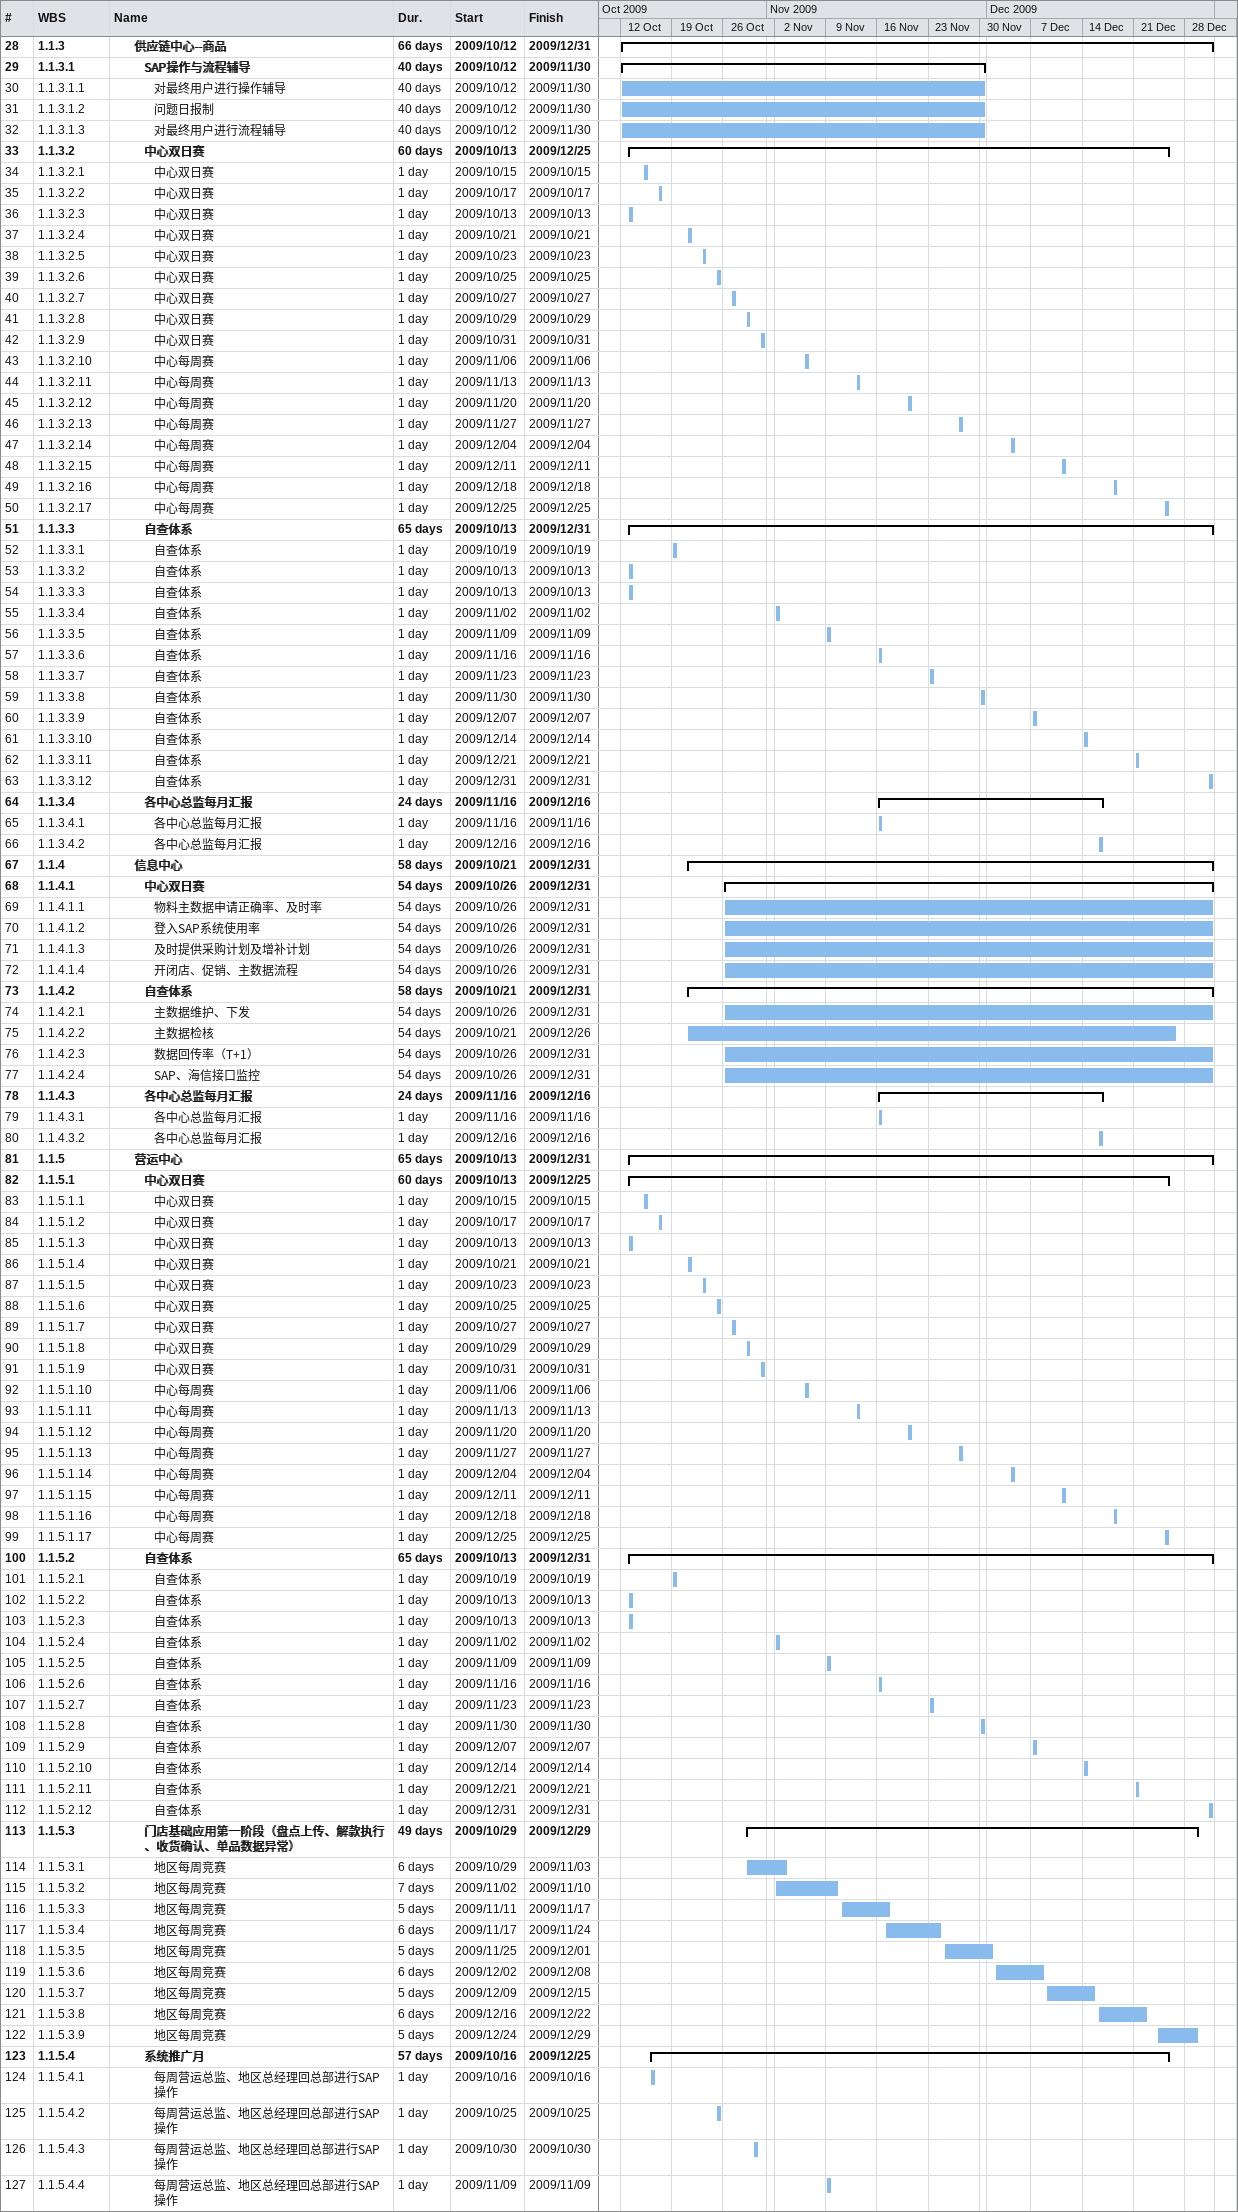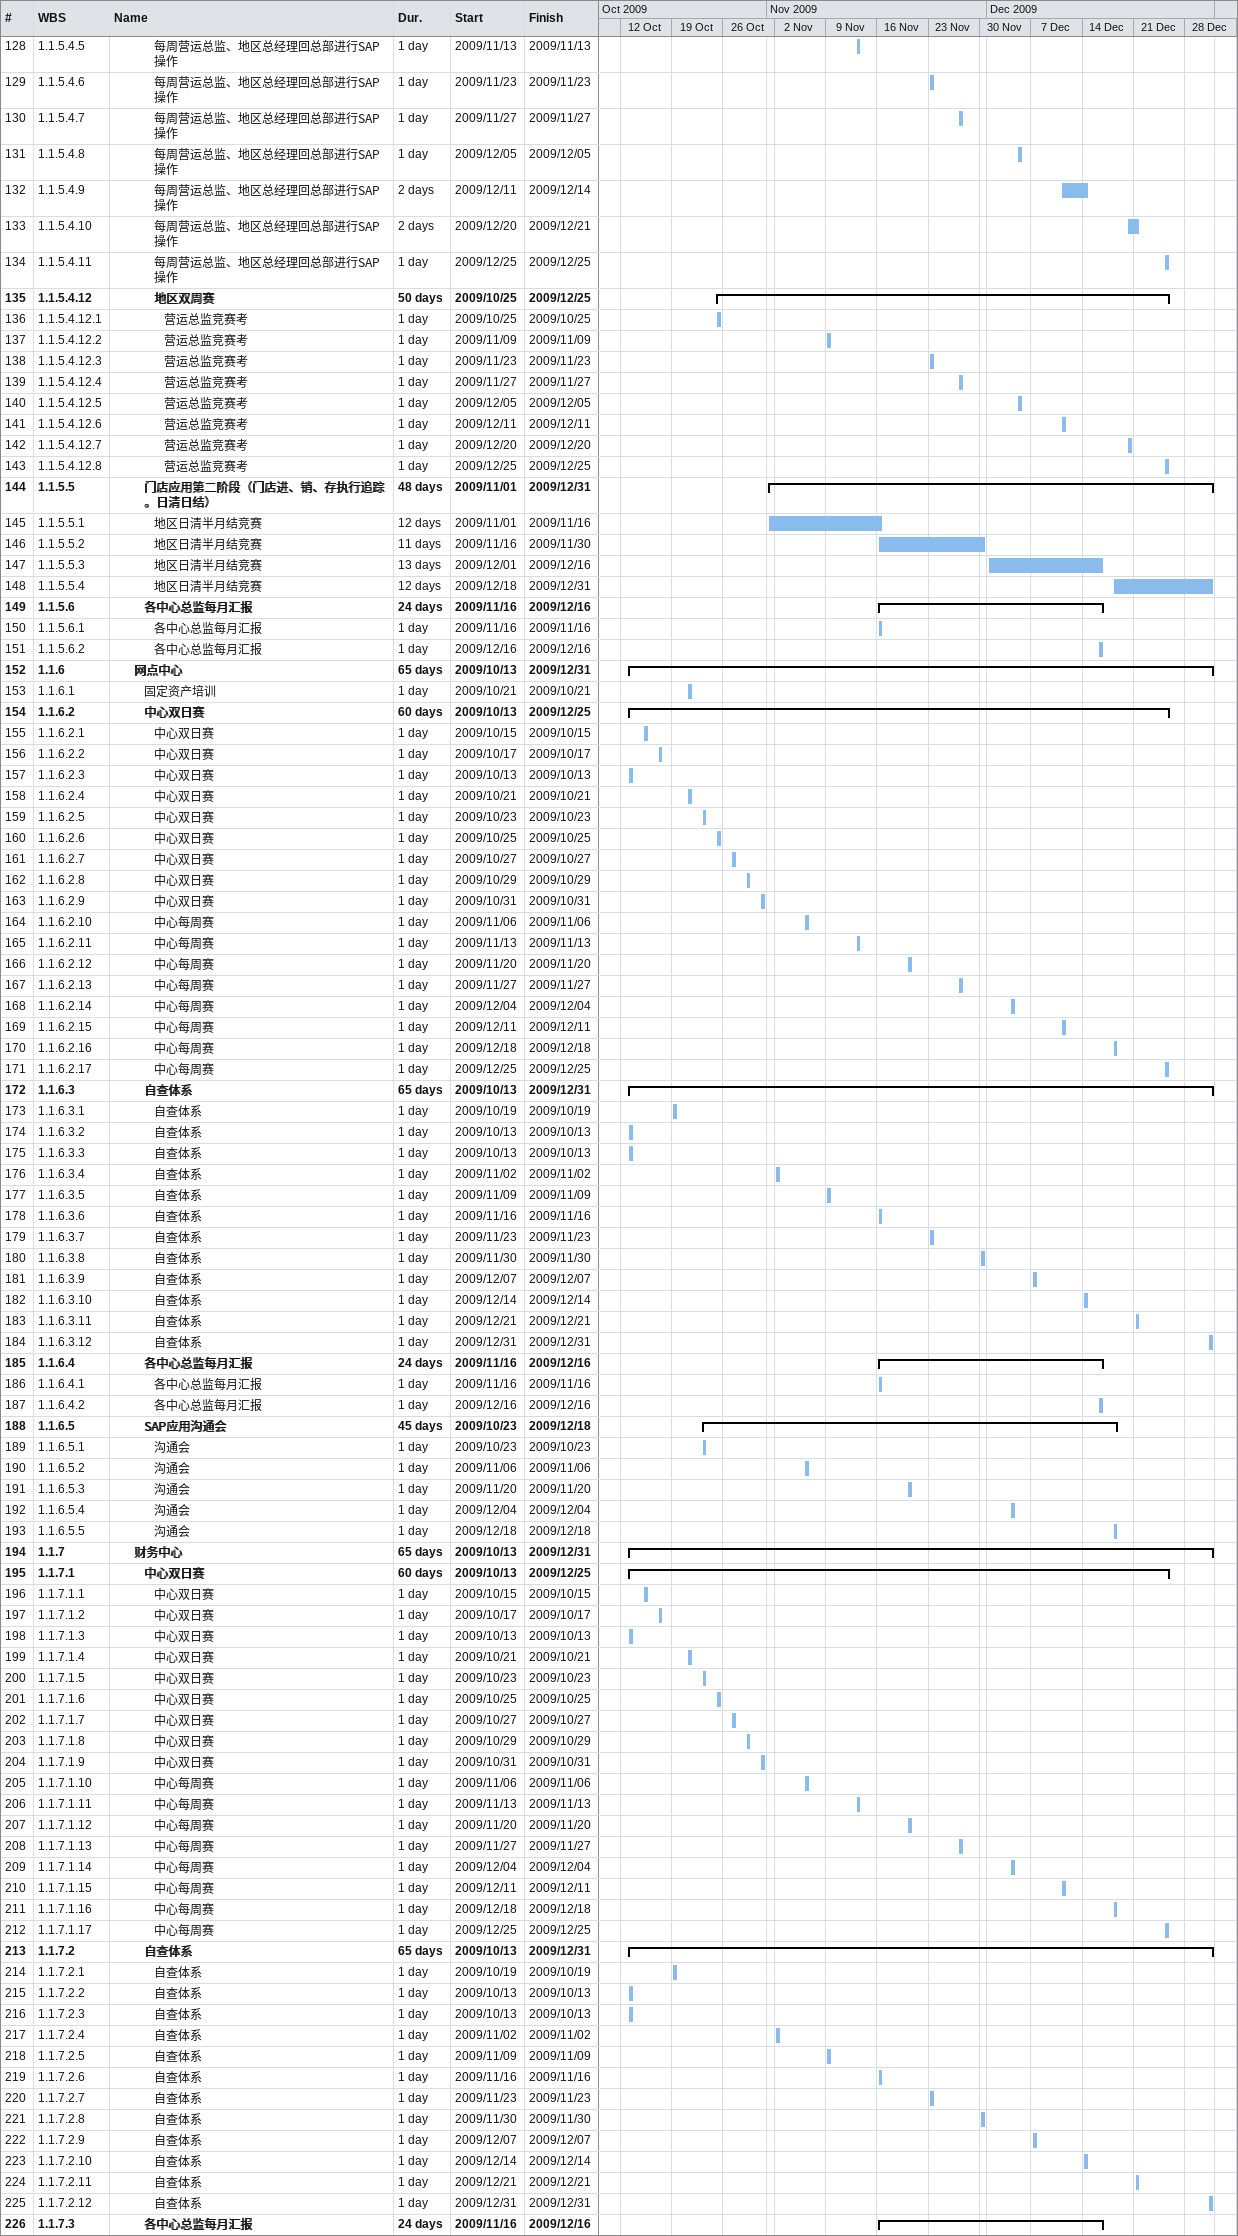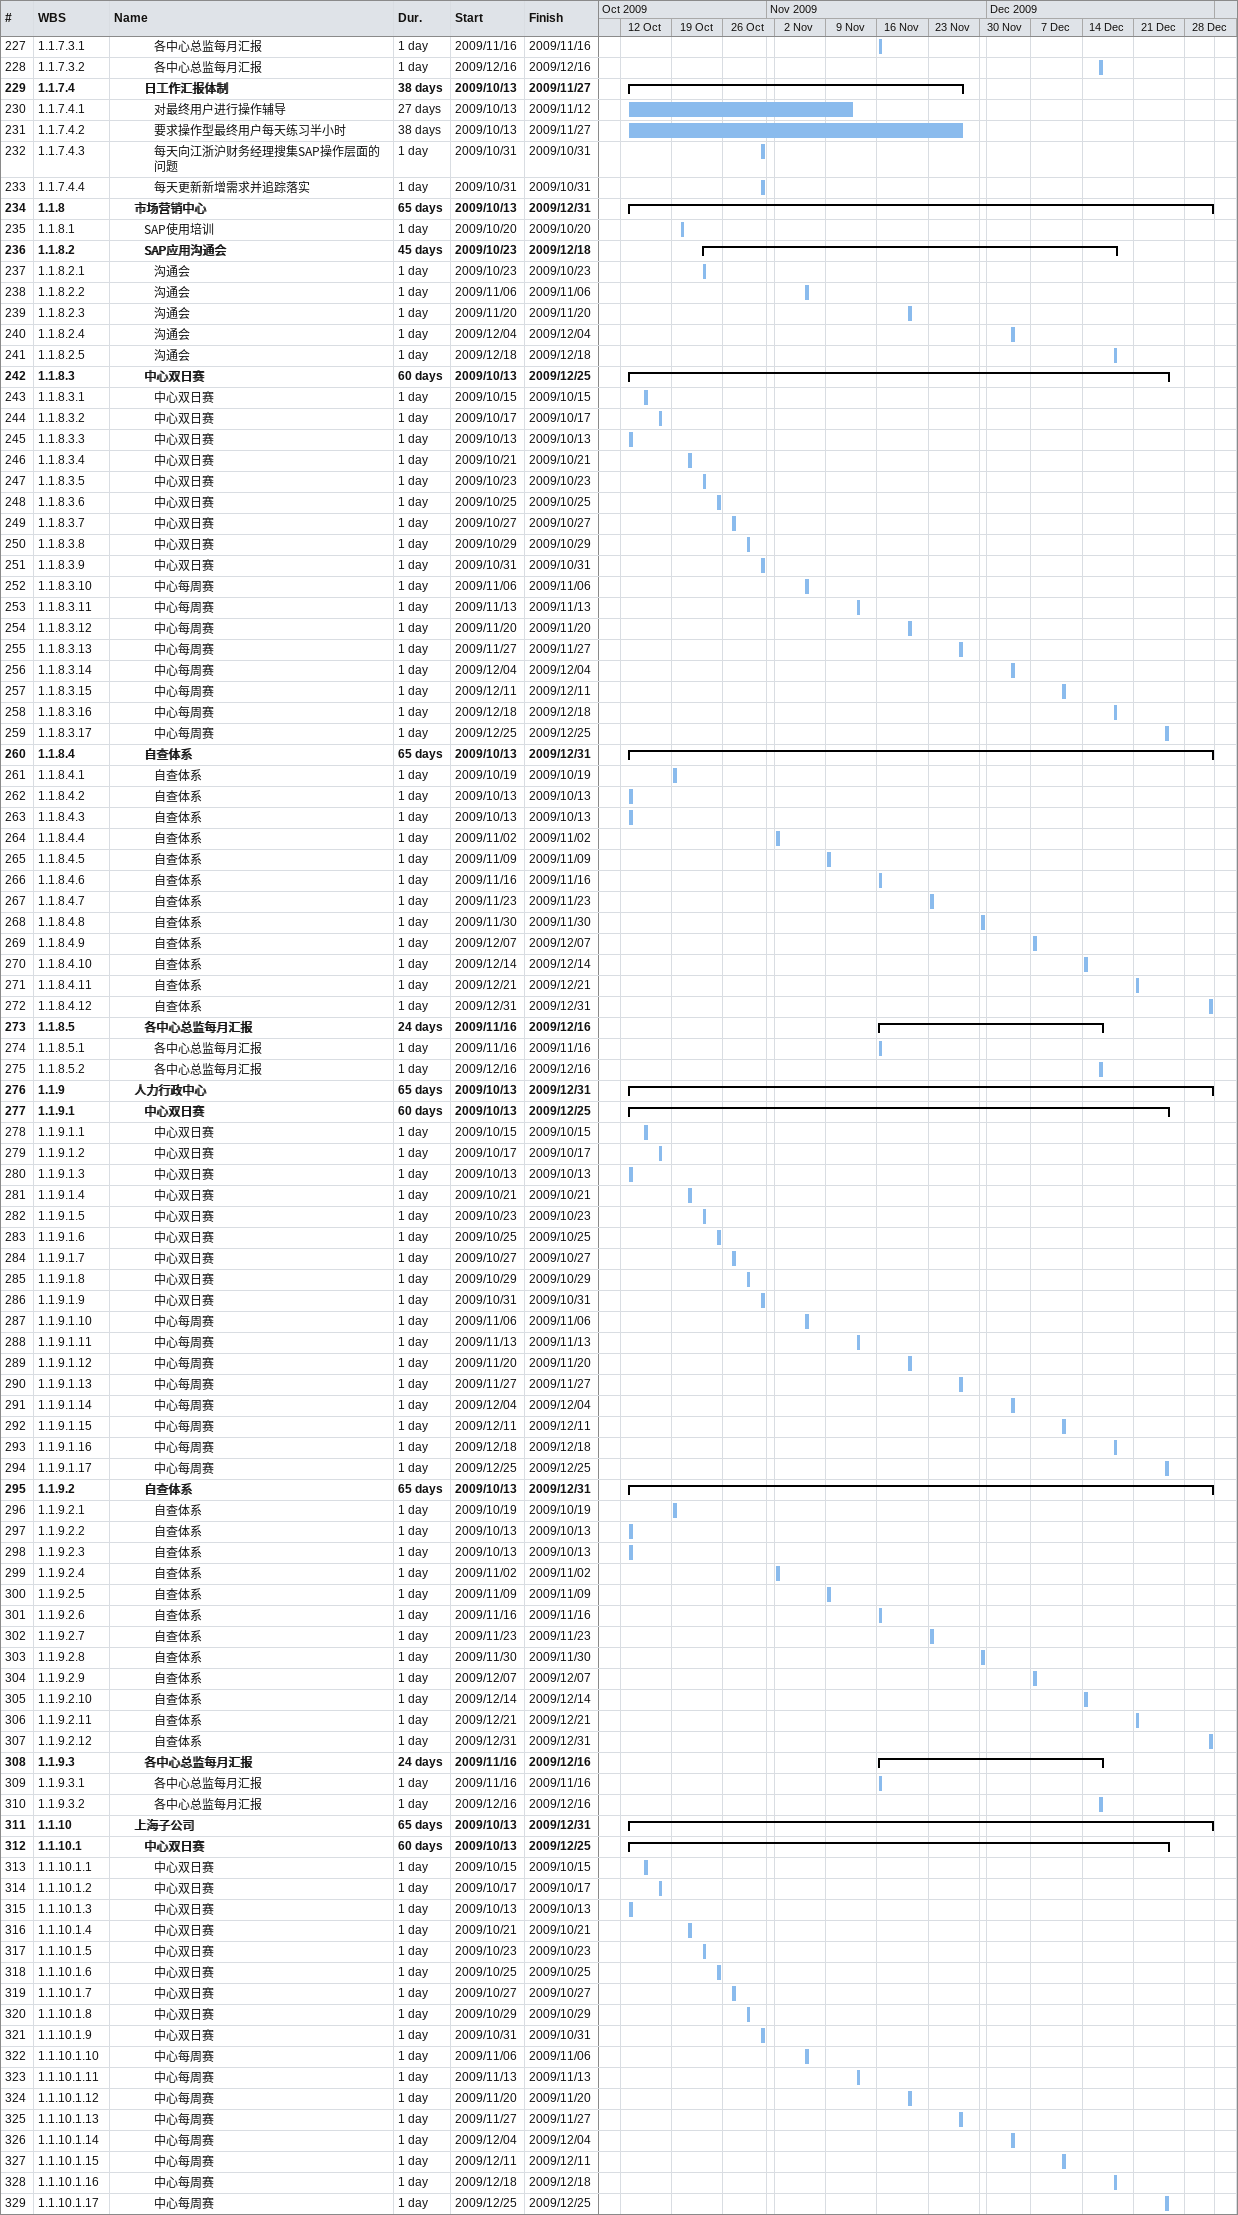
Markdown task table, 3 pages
| ID | WBS | Task | Duration | Start | Finish |
|---|---|---|---|---|---|
| 28 | 1.1.3 | **供应链中心--商品** | 66d | 2009-10-12 | 2009-12-31 |
| 29 | 1.1.3.1 | **SAP操作与流程辅导** | 40d | 2009-10-12 | 2009-11-30 |
| 30 | 1.1.3.1.1 | 对最终用户进行操作辅导 | 40d | 2009-10-12 | 2009-11-30 |
| 31 | 1.1.3.1.2 | 问题日报制 | 40d | 2009-10-12 | 2009-11-30 |
| 32 | 1.1.3.1.3 | 对最终用户进行流程辅导 | 40d | 2009-10-12 | 2009-11-30 |
| 33 | 1.1.3.2 | **中心双日赛** | 60d | 2009-10-13 | 2009-12-25 |
| 34 | 1.1.3.2.1 | 中心双日赛 | 1d | 2009-10-15 | 2009-10-15 |
| 35 | 1.1.3.2.2 | 中心双日赛 | 1d | 2009-10-17 | 2009-10-17 |
| 36 | 1.1.3.2.3 | 中心双日赛 | 1d | 2009-10-13 | 2009-10-13 |
| 37 | 1.1.3.2.4 | 中心双日赛 | 1d | 2009-10-21 | 2009-10-21 |
| 38 | 1.1.3.2.5 | 中心双日赛 | 1d | 2009-10-23 | 2009-10-23 |
| 39 | 1.1.3.2.6 | 中心双日赛 | 1d | 2009-10-25 | 2009-10-25 |
| 40 | 1.1.3.2.7 | 中心双日赛 | 1d | 2009-10-27 | 2009-10-27 |
| 41 | 1.1.3.2.8 | 中心双日赛 | 1d | 2009-10-29 | 2009-10-29 |
| 42 | 1.1.3.2.9 | 中心双日赛 | 1d | 2009-10-31 | 2009-10-31 |
| 43 | 1.1.3.2.10 | 中心每周赛 | 1d | 2009-11-06 | 2009-11-06 |
| 44 | 1.1.3.2.11 | 中心每周赛 | 1d | 2009-11-13 | 2009-11-13 |
| 45 | 1.1.3.2.12 | 中心每周赛 | 1d | 2009-11-20 | 2009-11-20 |
| 46 | 1.1.3.2.13 | 中心每周赛 | 1d | 2009-11-27 | 2009-11-27 |
| 47 | 1.1.3.2.14 | 中心每周赛 | 1d | 2009-12-04 | 2009-12-04 |
| 48 | 1.1.3.2.15 | 中心每周赛 | 1d | 2009-12-11 | 2009-12-11 |
| 49 | 1.1.3.2.16 | 中心每周赛 | 1d | 2009-12-18 | 2009-12-18 |
| 50 | 1.1.3.2.17 | 中心每周赛 | 1d | 2009-12-25 | 2009-12-25 |
| 51 | 1.1.3.3 | **自查体系** | 65d | 2009-10-13 | 2009-12-31 |
| 52 | 1.1.3.3.1 | 自查体系 | 1d | 2009-10-19 | 2009-10-19 |
| 53 | 1.1.3.3.2 | 自查体系 | 1d | 2009-10-13 | 2009-10-13 |
| 54 | 1.1.3.3.3 | 自查体系 | 1d | 2009-10-13 | 2009-10-13 |
| 55 | 1.1.3.3.4 | 自查体系 | 1d | 2009-11-02 | 2009-11-02 |
| 56 | 1.1.3.3.5 | 自查体系 | 1d | 2009-11-09 | 2009-11-09 |
| 57 | 1.1.3.3.6 | 自查体系 | 1d | 2009-11-16 | 2009-11-16 |
| 58 | 1.1.3.3.7 | 自查体系 | 1d | 2009-11-23 | 2009-11-23 |
| 59 | 1.1.3.3.8 | 自查体系 | 1d | 2009-11-30 | 2009-11-30 |
| 60 | 1.1.3.3.9 | 自查体系 | 1d | 2009-12-07 | 2009-12-07 |
| 61 | 1.1.3.3.10 | 自查体系 | 1d | 2009-12-14 | 2009-12-14 |
| 62 | 1.1.3.3.11 | 自查体系 | 1d | 2009-12-21 | 2009-12-21 |
| 63 | 1.1.3.3.12 | 自查体系 | 1d | 2009-12-31 | 2009-12-31 |
| 64 | 1.1.3.4 | **各中心总监每月汇报** | 24d | 2009-11-16 | 2009-12-16 |
| 65 | 1.1.3.4.1 | 各中心总监每月汇报 | 1d | 2009-11-16 | 2009-11-16 |
| 66 | 1.1.3.4.2 | 各中心总监每月汇报 | 1d | 2009-12-16 | 2009-12-16 |
| 67 | 1.1.4 | **信息中心** | 58d | 2009-10-21 | 2009-12-31 |
| 68 | 1.1.4.1 | **中心双日赛** | 54d | 2009-10-26 | 2009-12-31 |
| 69 | 1.1.4.1.1 | 物料主数据申请正确率、及时率 | 54d | 2009-10-26 | 2009-12-31 |
| 70 | 1.1.4.1.2 | 登入SAP系统使用率 | 54d | 2009-10-26 | 2009-12-31 |
| 71 | 1.1.4.1.3 | 及时提供采购计划及增补计划 | 54d | 2009-10-26 | 2009-12-31 |
| 72 | 1.1.4.1.4 | 开闭店、促销、主数据流程 | 54d | 2009-10-26 | 2009-12-31 |
| 73 | 1.1.4.2 | **自查体系** | 58d | 2009-10-21 | 2009-12-31 |
| 74 | 1.1.4.2.1 | 主数据维护、下发 | 54d | 2009-10-26 | 2009-12-31 |
| 75 | 1.1.4.2.2 | 主数据检核 | 54d | 2009-10-21 | 2009-12-26 |
| 76 | 1.1.4.2.3 | 数据回传率（T+1） | 54d | 2009-10-26 | 2009-12-31 |
| 77 | 1.1.4.2.4 | SAP、海信接口监控 | 54d | 2009-10-26 | 2009-12-31 |
| 78 | 1.1.4.3 | **各中心总监每月汇报** | 24d | 2009-11-16 | 2009-12-16 |
| 79 | 1.1.4.3.1 | 各中心总监每月汇报 | 1d | 2009-11-16 | 2009-11-16 |
| 80 | 1.1.4.3.2 | 各中心总监每月汇报 | 1d | 2009-12-16 | 2009-12-16 |
| 81 | 1.1.5 | **营运中心** | 65d | 2009-10-13 | 2009-12-31 |
| 82 | 1.1.5.1 | **中心双日赛** | 60d | 2009-10-13 | 2009-12-25 |
| 83 | 1.1.5.1.1 | 中心双日赛 | 1d | 2009-10-15 | 2009-10-15 |
| 84 | 1.1.5.1.2 | 中心双日赛 | 1d | 2009-10-17 | 2009-10-17 |
| 85 | 1.1.5.1.3 | 中心双日赛 | 1d | 2009-10-13 | 2009-10-13 |
| 86 | 1.1.5.1.4 | 中心双日赛 | 1d | 2009-10-21 | 2009-10-21 |
| 87 | 1.1.5.1.5 | 中心双日赛 | 1d | 2009-10-23 | 2009-10-23 |
| 88 | 1.1.5.1.6 | 中心双日赛 | 1d | 2009-10-25 | 2009-10-25 |
| 89 | 1.1.5.1.7 | 中心双日赛 | 1d | 2009-10-27 | 2009-10-27 |
| 90 | 1.1.5.1.8 | 中心双日赛 | 1d | 2009-10-29 | 2009-10-29 |
| 91 | 1.1.5.1.9 | 中心双日赛 | 1d | 2009-10-31 | 2009-10-31 |
| 92 | 1.1.5.1.10 | 中心每周赛 | 1d | 2009-11-06 | 2009-11-06 |
| 93 | 1.1.5.1.11 | 中心每周赛 | 1d | 2009-11-13 | 2009-11-13 |
| 94 | 1.1.5.1.12 | 中心每周赛 | 1d | 2009-11-20 | 2009-11-20 |
| 95 | 1.1.5.1.13 | 中心每周赛 | 1d | 2009-11-27 | 2009-11-27 |
| 96 | 1.1.5.1.14 | 中心每周赛 | 1d | 2009-12-04 | 2009-12-04 |
| 97 | 1.1.5.1.15 | 中心每周赛 | 1d | 2009-12-11 | 2009-12-11 |
| 98 | 1.1.5.1.16 | 中心每周赛 | 1d | 2009-12-18 | 2009-12-18 |
| 99 | 1.1.5.1.17 | 中心每周赛 | 1d | 2009-12-25 | 2009-12-25 |
| 100 | 1.1.5.2 | **自查体系** | 65d | 2009-10-13 | 2009-12-31 |
| 101 | 1.1.5.2.1 | 自查体系 | 1d | 2009-10-19 | 2009-10-19 |
| 102 | 1.1.5.2.2 | 自查体系 | 1d | 2009-10-13 | 2009-10-13 |
| 103 | 1.1.5.2.3 | 自查体系 | 1d | 2009-10-13 | 2009-10-13 |
| 104 | 1.1.5.2.4 | 自查体系 | 1d | 2009-11-02 | 2009-11-02 |
| 105 | 1.1.5.2.5 | 自查体系 | 1d | 2009-11-09 | 2009-11-09 |
| 106 | 1.1.5.2.6 | 自查体系 | 1d | 2009-11-16 | 2009-11-16 |
| 107 | 1.1.5.2.7 | 自查体系 | 1d | 2009-11-23 | 2009-11-23 |
| 108 | 1.1.5.2.8 | 自查体系 | 1d | 2009-11-30 | 2009-11-30 |
| 109 | 1.1.5.2.9 | 自查体系 | 1d | 2009-12-07 | 2009-12-07 |
| 110 | 1.1.5.2.10 | 自查体系 | 1d | 2009-12-14 | 2009-12-14 |
| 111 | 1.1.5.2.11 | 自查体系 | 1d | 2009-12-21 | 2009-12-21 |
| 112 | 1.1.5.2.12 | 自查体系 | 1d | 2009-12-31 | 2009-12-31 |
| 113 | 1.1.5.3 | **门店基础应用第一阶段（盘点上传、解款执行、收货确认、单品数据异常）** | 49d | 2009-10-29 | 2009-12-29 |
| 114 | 1.1.5.3.1 | 地区每周竞赛 | 6d | 2009-10-29 | 2009-11-03 |
| 115 | 1.1.5.3.2 | 地区每周竞赛 | 7d | 2009-11-02 | 2009-11-10 |
| 116 | 1.1.5.3.3 | 地区每周竞赛 | 5d | 2009-11-11 | 2009-11-17 |
| 117 | 1.1.5.3.4 | 地区每周竞赛 | 6d | 2009-11-17 | 2009-11-24 |
| 118 | 1.1.5.3.5 | 地区每周竞赛 | 5d | 2009-11-25 | 2009-12-01 |
| 119 | 1.1.5.3.6 | 地区每周竞赛 | 6d | 2009-12-02 | 2009-12-08 |
| 120 | 1.1.5.3.7 | 地区每周竞赛 | 5d | 2009-12-09 | 2009-12-15 |
| 121 | 1.1.5.3.8 | 地区每周竞赛 | 6d | 2009-12-16 | 2009-12-22 |
| 122 | 1.1.5.3.9 | 地区每周竞赛 | 5d | 2009-12-24 | 2009-12-29 |
| 123 | 1.1.5.4 | **系统推广月** | 57d | 2009-10-16 | 2009-12-25 |
| 124 | 1.1.5.4.1 | 每周营运总监、地区总经理回总部进行SAP操作 | 1d | 2009-10-16 | 2009-10-16 |
| 125 | 1.1.5.4.2 | 每周营运总监、地区总经理回总部进行SAP操作 | 1d | 2009-10-25 | 2009-10-25 |
| 126 | 1.1.5.4.3 | 每周营运总监、地区总经理回总部进行SAP操作 | 1d | 2009-10-30 | 2009-10-30 |
| 127 | 1.1.5.4.4 | 每周营运总监、地区总经理回总部进行SAP操作 | 1d | 2009-11-09 | 2009-11-09 |
| 128 | 1.1.5.4.5 | 每周营运总监、地区总经理回总部进行SAP操作 | 1d | 2009-11-13 | 2009-11-13 |
| 129 | 1.1.5.4.6 | 每周营运总监、地区总经理回总部进行SAP操作 | 1d | 2009-11-23 | 2009-11-23 |
| 130 | 1.1.5.4.7 | 每周营运总监、地区总经理回总部进行SAP操作 | 1d | 2009-11-27 | 2009-11-27 |
| 131 | 1.1.5.4.8 | 每周营运总监、地区总经理回总部进行SAP操作 | 1d | 2009-12-05 | 2009-12-05 |
| 132 | 1.1.5.4.9 | 每周营运总监、地区总经理回总部进行SAP操作 | 2d | 2009-12-11 | 2009-12-14 |
| 133 | 1.1.5.4.10 | 每周营运总监、地区总经理回总部进行SAP操作 | 2d | 2009-12-20 | 2009-12-21 |
| 134 | 1.1.5.4.11 | 每周营运总监、地区总经理回总部进行SAP操作 | 1d | 2009-12-25 | 2009-12-25 |
| 135 | 1.1.5.4.12 | **地区双周赛** | 50d | 2009-10-25 | 2009-12-25 |
| 136 | 1.1.5.4.12.1 | 营运总监竞赛考 | 1d | 2009-10-25 | 2009-10-25 |
| 137 | 1.1.5.4.12.2 | 营运总监竞赛考 | 1d | 2009-11-09 | 2009-11-09 |
| 138 | 1.1.5.4.12.3 | 营运总监竞赛考 | 1d | 2009-11-23 | 2009-11-23 |
| 139 | 1.1.5.4.12.4 | 营运总监竞赛考 | 1d | 2009-11-27 | 2009-11-27 |
| 140 | 1.1.5.4.12.5 | 营运总监竞赛考 | 1d | 2009-12-05 | 2009-12-05 |
| 141 | 1.1.5.4.12.6 | 营运总监竞赛考 | 1d | 2009-12-11 | 2009-12-11 |
| 142 | 1.1.5.4.12.7 | 营运总监竞赛考 | 1d | 2009-12-20 | 2009-12-20 |
| 143 | 1.1.5.4.12.8 | 营运总监竞赛考 | 1d | 2009-12-25 | 2009-12-25 |
| 144 | 1.1.5.5 | **门店应用第二阶段（门店进、销、存执行追踪。日清日结）** | 48d | 2009-11-01 | 2009-12-31 |
| 145 | 1.1.5.5.1 | 地区日清半月结竞赛 | 12d | 2009-11-01 | 2009-11-16 |
| 146 | 1.1.5.5.2 | 地区日清半月结竞赛 | 11d | 2009-11-16 | 2009-11-30 |
| 147 | 1.1.5.5.3 | 地区日清半月结竞赛 | 13d | 2009-12-01 | 2009-12-16 |
| 148 | 1.1.5.5.4 | 地区日清半月结竞赛 | 12d | 2009-12-18 | 2009-12-31 |
| 149 | 1.1.5.6 | **各中心总监每月汇报** | 24d | 2009-11-16 | 2009-12-16 |
| 150 | 1.1.5.6.1 | 各中心总监每月汇报 | 1d | 2009-11-16 | 2009-11-16 |
| 151 | 1.1.5.6.2 | 各中心总监每月汇报 | 1d | 2009-12-16 | 2009-12-16 |
| 152 | 1.1.6 | **网点中心** | 65d | 2009-10-13 | 2009-12-31 |
| 153 | 1.1.6.1 | 固定资产培训 | 1d | 2009-10-21 | 2009-10-21 |
| 154 | 1.1.6.2 | **中心双日赛** | 60d | 2009-10-13 | 2009-12-25 |
| 155 | 1.1.6.2.1 | 中心双日赛 | 1d | 2009-10-15 | 2009-10-15 |
| 156 | 1.1.6.2.2 | 中心双日赛 | 1d | 2009-10-17 | 2009-10-17 |
| 157 | 1.1.6.2.3 | 中心双日赛 | 1d | 2009-10-13 | 2009-10-13 |
| 158 | 1.1.6.2.4 | 中心双日赛 | 1d | 2009-10-21 | 2009-10-21 |
| 159 | 1.1.6.2.5 | 中心双日赛 | 1d | 2009-10-23 | 2009-10-23 |
| 160 | 1.1.6.2.6 | 中心双日赛 | 1d | 2009-10-25 | 2009-10-25 |
| 161 | 1.1.6.2.7 | 中心双日赛 | 1d | 2009-10-27 | 2009-10-27 |
| 162 | 1.1.6.2.8 | 中心双日赛 | 1d | 2009-10-29 | 2009-10-29 |
| 163 | 1.1.6.2.9 | 中心双日赛 | 1d | 2009-10-31 | 2009-10-31 |
| 164 | 1.1.6.2.10 | 中心每周赛 | 1d | 2009-11-06 | 2009-11-06 |
| 165 | 1.1.6.2.11 | 中心每周赛 | 1d | 2009-11-13 | 2009-11-13 |
| 166 | 1.1.6.2.12 | 中心每周赛 | 1d | 2009-11-20 | 2009-11-20 |
| 167 | 1.1.6.2.13 | 中心每周赛 | 1d | 2009-11-27 | 2009-11-27 |
| 168 | 1.1.6.2.14 | 中心每周赛 | 1d | 2009-12-04 | 2009-12-04 |
| 169 | 1.1.6.2.15 | 中心每周赛 | 1d | 2009-12-11 | 2009-12-11 |
| 170 | 1.1.6.2.16 | 中心每周赛 | 1d | 2009-12-18 | 2009-12-18 |
| 171 | 1.1.6.2.17 | 中心每周赛 | 1d | 2009-12-25 | 2009-12-25 |
| 172 | 1.1.6.3 | **自查体系** | 65d | 2009-10-13 | 2009-12-31 |
| 173 | 1.1.6.3.1 | 自查体系 | 1d | 2009-10-19 | 2009-10-19 |
| 174 | 1.1.6.3.2 | 自查体系 | 1d | 2009-10-13 | 2009-10-13 |
| 175 | 1.1.6.3.3 | 自查体系 | 1d | 2009-10-13 | 2009-10-13 |
| 176 | 1.1.6.3.4 | 自查体系 | 1d | 2009-11-02 | 2009-11-02 |
| 177 | 1.1.6.3.5 | 自查体系 | 1d | 2009-11-09 | 2009-11-09 |
| 178 | 1.1.6.3.6 | 自查体系 | 1d | 2009-11-16 | 2009-11-16 |
| 179 | 1.1.6.3.7 | 自查体系 | 1d | 2009-11-23 | 2009-11-23 |
| 180 | 1.1.6.3.8 | 自查体系 | 1d | 2009-11-30 | 2009-11-30 |
| 181 | 1.1.6.3.9 | 自查体系 | 1d | 2009-12-07 | 2009-12-07 |
| 182 | 1.1.6.3.10 | 自查体系 | 1d | 2009-12-14 | 2009-12-14 |
| 183 | 1.1.6.3.11 | 自查体系 | 1d | 2009-12-21 | 2009-12-21 |
| 184 | 1.1.6.3.12 | 自查体系 | 1d | 2009-12-31 | 2009-12-31 |
| 185 | 1.1.6.4 | **各中心总监每月汇报** | 24d | 2009-11-16 | 2009-12-16 |
| 186 | 1.1.6.4.1 | 各中心总监每月汇报 | 1d | 2009-11-16 | 2009-11-16 |
| 187 | 1.1.6.4.2 | 各中心总监每月汇报 | 1d | 2009-12-16 | 2009-12-16 |
| 188 | 1.1.6.5 | **SAP应用沟通会** | 45d | 2009-10-23 | 2009-12-18 |
| 189 | 1.1.6.5.1 | 沟通会 | 1d | 2009-10-23 | 2009-10-23 |
| 190 | 1.1.6.5.2 | 沟通会 | 1d | 2009-11-06 | 2009-11-06 |
| 191 | 1.1.6.5.3 | 沟通会 | 1d | 2009-11-20 | 2009-11-20 |
| 192 | 1.1.6.5.4 | 沟通会 | 1d | 2009-12-04 | 2009-12-04 |
| 193 | 1.1.6.5.5 | 沟通会 | 1d | 2009-12-18 | 2009-12-18 |
| 194 | 1.1.7 | **财务中心** | 65d | 2009-10-13 | 2009-12-31 |
| 195 | 1.1.7.1 | **中心双日赛** | 60d | 2009-10-13 | 2009-12-25 |
| 196 | 1.1.7.1.1 | 中心双日赛 | 1d | 2009-10-15 | 2009-10-15 |
| 197 | 1.1.7.1.2 | 中心双日赛 | 1d | 2009-10-17 | 2009-10-17 |
| 198 | 1.1.7.1.3 | 中心双日赛 | 1d | 2009-10-13 | 2009-10-13 |
| 199 | 1.1.7.1.4 | 中心双日赛 | 1d | 2009-10-21 | 2009-10-21 |
| 200 | 1.1.7.1.5 | 中心双日赛 | 1d | 2009-10-23 | 2009-10-23 |
| 201 | 1.1.7.1.6 | 中心双日赛 | 1d | 2009-10-25 | 2009-10-25 |
| 202 | 1.1.7.1.7 | 中心双日赛 | 1d | 2009-10-27 | 2009-10-27 |
| 203 | 1.1.7.1.8 | 中心双日赛 | 1d | 2009-10-29 | 2009-10-29 |
| 204 | 1.1.7.1.9 | 中心双日赛 | 1d | 2009-10-31 | 2009-10-31 |
| 205 | 1.1.7.1.10 | 中心每周赛 | 1d | 2009-11-06 | 2009-11-06 |
| 206 | 1.1.7.1.11 | 中心每周赛 | 1d | 2009-11-13 | 2009-11-13 |
| 207 | 1.1.7.1.12 | 中心每周赛 | 1d | 2009-11-20 | 2009-11-20 |
| 208 | 1.1.7.1.13 | 中心每周赛 | 1d | 2009-11-27 | 2009-11-27 |
| 209 | 1.1.7.1.14 | 中心每周赛 | 1d | 2009-12-04 | 2009-12-04 |
| 210 | 1.1.7.1.15 | 中心每周赛 | 1d | 2009-12-11 | 2009-12-11 |
| 211 | 1.1.7.1.16 | 中心每周赛 | 1d | 2009-12-18 | 2009-12-18 |
| 212 | 1.1.7.1.17 | 中心每周赛 | 1d | 2009-12-25 | 2009-12-25 |
| 213 | 1.1.7.2 | **自查体系** | 65d | 2009-10-13 | 2009-12-31 |
| 214 | 1.1.7.2.1 | 自查体系 | 1d | 2009-10-19 | 2009-10-19 |
| 215 | 1.1.7.2.2 | 自查体系 | 1d | 2009-10-13 | 2009-10-13 |
| 216 | 1.1.7.2.3 | 自查体系 | 1d | 2009-10-13 | 2009-10-13 |
| 217 | 1.1.7.2.4 | 自查体系 | 1d | 2009-11-02 | 2009-11-02 |
| 218 | 1.1.7.2.5 | 自查体系 | 1d | 2009-11-09 | 2009-11-09 |
| 219 | 1.1.7.2.6 | 自查体系 | 1d | 2009-11-16 | 2009-11-16 |
| 220 | 1.1.7.2.7 | 自查体系 | 1d | 2009-11-23 | 2009-11-23 |
| 221 | 1.1.7.2.8 | 自查体系 | 1d | 2009-11-30 | 2009-11-30 |
| 222 | 1.1.7.2.9 | 自查体系 | 1d | 2009-12-07 | 2009-12-07 |
| 223 | 1.1.7.2.10 | 自查体系 | 1d | 2009-12-14 | 2009-12-14 |
| 224 | 1.1.7.2.11 | 自查体系 | 1d | 2009-12-21 | 2009-12-21 |
| 225 | 1.1.7.2.12 | 自查体系 | 1d | 2009-12-31 | 2009-12-31 |
| 226 | 1.1.7.3 | **各中心总监每月汇报** | 24d | 2009-11-16 | 2009-12-16 |
| 227 | 1.1.7.3.1 | 各中心总监每月汇报 | 1d | 2009-11-16 | 2009-11-16 |
| 228 | 1.1.7.3.2 | 各中心总监每月汇报 | 1d | 2009-12-16 | 2009-12-16 |
| 229 | 1.1.7.4 | **日工作汇报体制** | 38d | 2009-10-13 | 2009-11-27 |
| 230 | 1.1.7.4.1 | 对最终用户进行操作辅导 | 27d | 2009-10-13 | 2009-11-12 |
| 231 | 1.1.7.4.2 | 要求操作型最终用户每天练习半小时 | 38d | 2009-10-13 | 2009-11-27 |
| 232 | 1.1.7.4.3 | 每天向江浙沪财务经理搜集SAP操作层面的问题 | 1d | 2009-10-31 | 2009-10-31 |
| 233 | 1.1.7.4.4 | 每天更新新增需求并追踪落实 | 1d | 2009-10-31 | 2009-10-31 |
| 234 | 1.1.8 | **市场营销中心** | 65d | 2009-10-13 | 2009-12-31 |
| 235 | 1.1.8.1 | SAP使用培训 | 1d | 2009-10-20 | 2009-10-20 |
| 236 | 1.1.8.2 | **SAP应用沟通会** | 45d | 2009-10-23 | 2009-12-18 |
| 237 | 1.1.8.2.1 | 沟通会 | 1d | 2009-10-23 | 2009-10-23 |
| 238 | 1.1.8.2.2 | 沟通会 | 1d | 2009-11-06 | 2009-11-06 |
| 239 | 1.1.8.2.3 | 沟通会 | 1d | 2009-11-20 | 2009-11-20 |
| 240 | 1.1.8.2.4 | 沟通会 | 1d | 2009-12-04 | 2009-12-04 |
| 241 | 1.1.8.2.5 | 沟通会 | 1d | 2009-12-18 | 2009-12-18 |
| 242 | 1.1.8.3 | **中心双日赛** | 60d | 2009-10-13 | 2009-12-25 |
| 243 | 1.1.8.3.1 | 中心双日赛 | 1d | 2009-10-15 | 2009-10-15 |
| 244 | 1.1.8.3.2 | 中心双日赛 | 1d | 2009-10-17 | 2009-10-17 |
| 245 | 1.1.8.3.3 | 中心双日赛 | 1d | 2009-10-13 | 2009-10-13 |
| 246 | 1.1.8.3.4 | 中心双日赛 | 1d | 2009-10-21 | 2009-10-21 |
| 247 | 1.1.8.3.5 | 中心双日赛 | 1d | 2009-10-23 | 2009-10-23 |
| 248 | 1.1.8.3.6 | 中心双日赛 | 1d | 2009-10-25 | 2009-10-25 |
| 249 | 1.1.8.3.7 | 中心双日赛 | 1d | 2009-10-27 | 2009-10-27 |
| 250 | 1.1.8.3.8 | 中心双日赛 | 1d | 2009-10-29 | 2009-10-29 |
| 251 | 1.1.8.3.9 | 中心双日赛 | 1d | 2009-10-31 | 2009-10-31 |
| 252 | 1.1.8.3.10 | 中心每周赛 | 1d | 2009-11-06 | 2009-11-06 |
| 253 | 1.1.8.3.11 | 中心每周赛 | 1d | 2009-11-13 | 2009-11-13 |
| 254 | 1.1.8.3.12 | 中心每周赛 | 1d | 2009-11-20 | 2009-11-20 |
| 255 | 1.1.8.3.13 | 中心每周赛 | 1d | 2009-11-27 | 2009-11-27 |
| 256 | 1.1.8.3.14 | 中心每周赛 | 1d | 2009-12-04 | 2009-12-04 |
| 257 | 1.1.8.3.15 | 中心每周赛 | 1d | 2009-12-11 | 2009-12-11 |
| 258 | 1.1.8.3.16 | 中心每周赛 | 1d | 2009-12-18 | 2009-12-18 |
| 259 | 1.1.8.3.17 | 中心每周赛 | 1d | 2009-12-25 | 2009-12-25 |
| 260 | 1.1.8.4 | **自查体系** | 65d | 2009-10-13 | 2009-12-31 |
| 261 | 1.1.8.4.1 | 自查体系 | 1d | 2009-10-19 | 2009-10-19 |
| 262 | 1.1.8.4.2 | 自查体系 | 1d | 2009-10-13 | 2009-10-13 |
| 263 | 1.1.8.4.3 | 自查体系 | 1d | 2009-10-13 | 2009-10-13 |
| 264 | 1.1.8.4.4 | 自查体系 | 1d | 2009-11-02 | 2009-11-02 |
| 265 | 1.1.8.4.5 | 自查体系 | 1d | 2009-11-09 | 2009-11-09 |
| 266 | 1.1.8.4.6 | 自查体系 | 1d | 2009-11-16 | 2009-11-16 |
| 267 | 1.1.8.4.7 | 自查体系 | 1d | 2009-11-23 | 2009-11-23 |
| 268 | 1.1.8.4.8 | 自查体系 | 1d | 2009-11-30 | 2009-11-30 |
| 269 | 1.1.8.4.9 | 自查体系 | 1d | 2009-12-07 | 2009-12-07 |
| 270 | 1.1.8.4.10 | 自查体系 | 1d | 2009-12-14 | 2009-12-14 |
| 271 | 1.1.8.4.11 | 自查体系 | 1d | 2009-12-21 | 2009-12-21 |
| 272 | 1.1.8.4.12 | 自查体系 | 1d | 2009-12-31 | 2009-12-31 |
| 273 | 1.1.8.5 | **各中心总监每月汇报** | 24d | 2009-11-16 | 2009-12-16 |
| 274 | 1.1.8.5.1 | 各中心总监每月汇报 | 1d | 2009-11-16 | 2009-11-16 |
| 275 | 1.1.8.5.2 | 各中心总监每月汇报 | 1d | 2009-12-16 | 2009-12-16 |
| 276 | 1.1.9 | **人力行政中心** | 65d | 2009-10-13 | 2009-12-31 |
| 277 | 1.1.9.1 | **中心双日赛** | 60d | 2009-10-13 | 2009-12-25 |
| 278 | 1.1.9.1.1 | 中心双日赛 | 1d | 2009-10-15 | 2009-10-15 |
| 279 | 1.1.9.1.2 | 中心双日赛 | 1d | 2009-10-17 | 2009-10-17 |
| 280 | 1.1.9.1.3 | 中心双日赛 | 1d | 2009-10-13 | 2009-10-13 |
| 281 | 1.1.9.1.4 | 中心双日赛 | 1d | 2009-10-21 | 2009-10-21 |
| 282 | 1.1.9.1.5 | 中心双日赛 | 1d | 2009-10-23 | 2009-10-23 |
| 283 | 1.1.9.1.6 | 中心双日赛 | 1d | 2009-10-25 | 2009-10-25 |
| 284 | 1.1.9.1.7 | 中心双日赛 | 1d | 2009-10-27 | 2009-10-27 |
| 285 | 1.1.9.1.8 | 中心双日赛 | 1d | 2009-10-29 | 2009-10-29 |
| 286 | 1.1.9.1.9 | 中心双日赛 | 1d | 2009-10-31 | 2009-10-31 |
| 287 | 1.1.9.1.10 | 中心每周赛 | 1d | 2009-11-06 | 2009-11-06 |
| 288 | 1.1.9.1.11 | 中心每周赛 | 1d | 2009-11-13 | 2009-11-13 |
| 289 | 1.1.9.1.12 | 中心每周赛 | 1d | 2009-11-20 | 2009-11-20 |
| 290 | 1.1.9.1.13 | 中心每周赛 | 1d | 2009-11-27 | 2009-11-27 |
| 291 | 1.1.9.1.14 | 中心每周赛 | 1d | 2009-12-04 | 2009-12-04 |
| 292 | 1.1.9.1.15 | 中心每周赛 | 1d | 2009-12-11 | 2009-12-11 |
| 293 | 1.1.9.1.16 | 中心每周赛 | 1d | 2009-12-18 | 2009-12-18 |
| 294 | 1.1.9.1.17 | 中心每周赛 | 1d | 2009-12-25 | 2009-12-25 |
| 295 | 1.1.9.2 | **自查体系** | 65d | 2009-10-13 | 2009-12-31 |
| 296 | 1.1.9.2.1 | 自查体系 | 1d | 2009-10-19 | 2009-10-19 |
| 297 | 1.1.9.2.2 | 自查体系 | 1d | 2009-10-13 | 2009-10-13 |
| 298 | 1.1.9.2.3 | 自查体系 | 1d | 2009-10-13 | 2009-10-13 |
| 299 | 1.1.9.2.4 | 自查体系 | 1d | 2009-11-02 | 2009-11-02 |
| 300 | 1.1.9.2.5 | 自查体系 | 1d | 2009-11-09 | 2009-11-09 |
| 301 | 1.1.9.2.6 | 自查体系 | 1d | 2009-11-16 | 2009-11-16 |
| 302 | 1.1.9.2.7 | 自查体系 | 1d | 2009-11-23 | 2009-11-23 |
| 303 | 1.1.9.2.8 | 自查体系 | 1d | 2009-11-30 | 2009-11-30 |
| 304 | 1.1.9.2.9 | 自查体系 | 1d | 2009-12-07 | 2009-12-07 |
| 305 | 1.1.9.2.10 | 自查体系 | 1d | 2009-12-14 | 2009-12-14 |
| 306 | 1.1.9.2.11 | 自查体系 | 1d | 2009-12-21 | 2009-12-21 |
| 307 | 1.1.9.2.12 | 自查体系 | 1d | 2009-12-31 | 2009-12-31 |
| 308 | 1.1.9.3 | **各中心总监每月汇报** | 24d | 2009-11-16 | 2009-12-16 |
| 309 | 1.1.9.3.1 | 各中心总监每月汇报 | 1d | 2009-11-16 | 2009-11-16 |
| 310 | 1.1.9.3.2 | 各中心总监每月汇报 | 1d | 2009-12-16 | 2009-12-16 |
| 311 | 1.1.10 | **上海子公司** | 65d | 2009-10-13 | 2009-12-31 |
| 312 | 1.1.10.1 | **中心双日赛** | 60d | 2009-10-13 | 2009-12-25 |
| 313 | 1.1.10.1.1 | 中心双日赛 | 1d | 2009-10-15 | 2009-10-15 |
| 314 | 1.1.10.1.2 | 中心双日赛 | 1d | 2009-10-17 | 2009-10-17 |
| 315 | 1.1.10.1.3 | 中心双日赛 | 1d | 2009-10-13 | 2009-10-13 |
| 316 | 1.1.10.1.4 | 中心双日赛 | 1d | 2009-10-21 | 2009-10-21 |
| 317 | 1.1.10.1.5 | 中心双日赛 | 1d | 2009-10-23 | 2009-10-23 |
| 318 | 1.1.10.1.6 | 中心双日赛 | 1d | 2009-10-25 | 2009-10-25 |
| 319 | 1.1.10.1.7 | 中心双日赛 | 1d | 2009-10-27 | 2009-10-27 |
| 320 | 1.1.10.1.8 | 中心双日赛 | 1d | 2009-10-29 | 2009-10-29 |
| 321 | 1.1.10.1.9 | 中心双日赛 | 1d | 2009-10-31 | 2009-10-31 |
| 322 | 1.1.10.1.10 | 中心每周赛 | 1d | 2009-11-06 | 2009-11-06 |
| 323 | 1.1.10.1.11 | 中心每周赛 | 1d | 2009-11-13 | 2009-11-13 |
| 324 | 1.1.10.1.12 | 中心每周赛 | 1d | 2009-11-20 | 2009-11-20 |
| 325 | 1.1.10.1.13 | 中心每周赛 | 1d | 2009-11-27 | 2009-11-27 |
| 326 | 1.1.10.1.14 | 中心每周赛 | 1d | 2009-12-04 | 2009-12-04 |
| 327 | 1.1.10.1.15 | 中心每周赛 | 1d | 2009-12-11 | 2009-12-11 |
| 328 | 1.1.10.1.16 | 中心每周赛 | 1d | 2009-12-18 | 2009-12-18 |
| 329 | 1.1.10.1.17 | 中心每周赛 | 1d | 2009-12-25 | 2009-12-25 |
